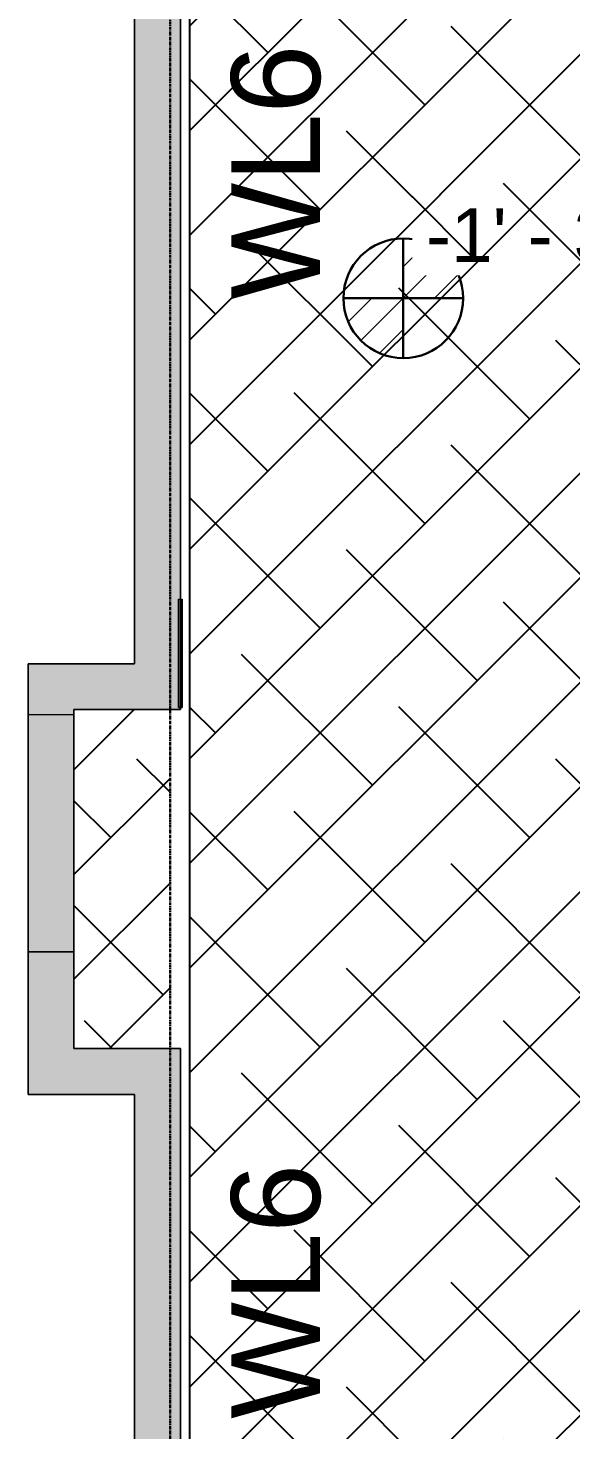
# Model space of a CAD drawing. Header units: inches. Extents: x -4126 to -1814, y 9773 to 12338.
# Drawn here: x -3505.3 to -3413.6, y 10586.1 to 10822.9 of the extents above; entities that cross this region are included whole.
import ezdxf

# ---------------------------------------------------------------- set-up
doc = ezdxf.new("R2010")
doc.units = ezdxf.units.IN
doc.header["$MEASUREMENT"] = 0
doc.linetypes.add('Grid Line 1_2_', pattern=[0.875, 0.5, -0.125, 0.125, -0.125])
for name, color, linetype, lineweight in [('G-ANNO-DIMS', 111, 'Continuous', 9), ('I-WALL', 2, 'Continuous', 13), ('S-GRID', 1, 'Continuous', 9)]:
    doc.layers.add(name, color=color, linetype=linetype, lineweight=lineweight)
doc.layers.add('LOAD_HATCH', color=8, linetype='Continuous')
doc.layers.add('loads', color=1, linetype='Continuous')
doc.styles.add('Arial', font='Arial.ttf', dxfattribs={"height": 18})
doc.styles.add('Arial_2', font='arial.ttf', dxfattribs={"height": 9.070866})
pattern_1 = [(45, (35.854, -112.263), (-0.027577164, 0.027577164), [])]

# ---------------------------------------------------------------- blocks, each defined once
blk = doc.blocks.new('CTR - 1st Phase - Common Walls_rvt-1-FRAMING PLAN - 1ST FLOOR')
at = {"layer": 'I-WALL', "lineweight": 5, "transparency": 33554585}
h = blk.add_hatch(color=8, dxfattribs=at)
h.paths.add_polyline_path([(-3487.3, 10715.54), (-3479.92, 10715.54), (-3479.92, 10726.41), (-3479.55, 10726.41), (-3479.55, 10831.19), (-3487.3, 10831.19), (-3487.3, 10727.83)], flags=0)
h.paths.add_polyline_path([(-3486.99, 10847.19), (-3479.55, 10847.19), (-3479.55, 10949.97), (-3479.92, 10949.97), (-3479.92, 10960.84), (-3487.3, 10960.84), (-3487.3, 10847.19)], flags=0)
h = blk.add_hatch(color=8, dxfattribs=at)
h.paths.add_polyline_path([(-3479.55, 10715.54), (-3479.55, 10726.41), (-3479.92, 10726.41), (-3479.92, 10715.54)], flags=0)
h.paths.add_polyline_path([(-3479.55, 10949.97), (-3479.55, 10960.84), (-3479.92, 10960.84), (-3479.92, 10949.97)], flags=0)
for color, points in [(31, [(-3479.3, 10708.16), (-3479.3, 10726.41), (-3479.55, 10726.41), (-3479.55, 10708.16)]), (8, [(-3505.3, 10707.79), (-3495.32, 10707.79), (-3495.32, 10715.54), (-3505.3, 10715.54)]), (8, [(-3491.32, 10707.79), (-3491.32, 10715.54), (-3495.32, 10715.54), (-3495.32, 10707.79), (-3494.54, 10707.79)]), (8, [(-3479.92, 10707.79), (-3479.55, 10707.79), (-3479.55, 10708.16), (-3479.92, 10708.16), (-3479.92, 10715.54), (-3491.32, 10715.54), (-3491.32, 10707.79), (-3487.3, 10707.79)]), (31, [(-3479.55, 10708.16), (-3479.55, 10715.54), (-3479.92, 10715.54), (-3479.92, 10708.16)]), (8, [(-3497.55, 10679.95), (-3497.55, 10680.78), (-3505.3, 10680.78), (-3505.3, 10679.95)]), (8, [(-3497.55, 10642.81), (-3495.32, 10642.81), (-3495.32, 10650.56), (-3505.3, 10650.56), (-3505.3, 10642.81)]), (8, [(-3491.32, 10642.81), (-3491.32, 10650.56), (-3495.32, 10650.56), (-3495.32, 10642.81), (-3494.54, 10642.81)]), (8, [(-3479.55, 10642.81), (-3479.55, 10650.56), (-3491.32, 10650.56), (-3491.32, 10642.81), (-3487.3, 10642.81)])]:
    blk.add_hatch(color=color, dxfattribs=at).paths.add_polyline_path(points, flags=0)
h = blk.add_hatch(color=8, dxfattribs=at)
h.paths.add_polyline_path([(-3497.55, 10650.56), (-3497.55, 10666.89), (-3505.3, 10666.89), (-3505.3, 10650.56)], flags=0)
h.paths.add_polyline_path([(-3498.74, 10706.89), (-3497.55, 10706.89), (-3497.55, 10707.79), (-3505.3, 10707.79), (-3505.3, 10706.89)], flags=0)
h = blk.add_hatch(color=8, dxfattribs=at)
h.paths.add_polyline_path([(-3505.3, 10666.89), (-3497.55, 10666.89), (-3497.55, 10679.13), (-3505.3, 10679.13)], flags=0)
h.paths.add_polyline_path([(-3497.55, 10679.52), (-3497.55, 10679.95), (-3505.3, 10679.95), (-3505.3, 10679.52)], flags=0)
h.paths.add_polyline_path([(-3505.3, 10680.78), (-3497.55, 10680.78), (-3497.55, 10681.21), (-3505.3, 10681.21)], flags=0)
h.paths.add_polyline_path([(-3505.3, 10681.61), (-3497.55, 10681.61), (-3497.55, 10706.89), (-3505.3, 10706.89)], flags=0)
h = blk.add_hatch(color=8, dxfattribs=at)
h.paths.add_polyline_path([(-3505.3, 10679.13), (-3497.55, 10679.13), (-3497.55, 10679.52), (-3505.3, 10679.52)], flags=0)
h.paths.add_polyline_path([(-3505.3, 10681.21), (-3497.55, 10681.21), (-3497.55, 10681.61), (-3505.3, 10681.61)], flags=0)
h = blk.add_hatch(color=8, dxfattribs=at)
h.paths.add_polyline_path([(-3479.55, 10418.16), (-3479.55, 10459.19), (-3487.3, 10459.19), (-3487.3, 10418.16)], flags=0)
h.paths.add_polyline_path([(-3479.55, 10475.19), (-3479.55, 10642.81), (-3487.3, 10642.81), (-3487.3, 10475.19), (-3483.01, 10475.19)], flags=0)
at = {"layer": 'I-WALL', "color": 253}
for p, q in [((-3487.3, 10715.54), (-3487.3, 10831.19)), ((-3479.55, 10831.19), (-3479.55, 10726.41)), ((-3505.3, 10715.54), (-3495.32, 10715.54)), ((-3505.3, 10715.54), (-3505.3, 10707.79)), ((-3495.32, 10715.54), (-3491.32, 10715.54)), ((-3491.32, 10715.54), (-3487.3, 10715.54)), ((-3505.3, 10681.61), (-3505.3, 10707.79)), ((-3495.32, 10707.79), (-3497.55, 10707.79)), ((-3497.55, 10707.79), (-3497.55, 10681.61)), ((-3491.32, 10707.79), (-3495.32, 10707.79)), ((-3479.55, 10707.79), (-3491.32, 10707.79)), ((-3479.55, 10707.79), (-3479.55, 10708.16)), ((-3497.55, 10706.89), (-3505.3, 10706.89)), ((-3505.3, 10681.21), (-3505.3, 10681.61)), ((-3497.55, 10681.61), (-3497.55, 10681.21)), ((-3505.3, 10680.78), (-3505.3, 10681.21)), ((-3505.3, 10680.41), (-3505.3, 10680.78)), ((-3505.3, 10679.95), (-3505.3, 10680.33)), ((-3505.3, 10679.52), (-3505.3, 10679.95)), ((-3505.3, 10679.13), (-3505.3, 10679.52)), ((-3497.55, 10681.21), (-3497.55, 10680.78)), ((-3497.55, 10680.78), (-3497.55, 10680.41)), ((-3497.55, 10680.33), (-3497.55, 10679.95)), ((-3497.55, 10679.95), (-3497.55, 10679.52)), ((-3497.55, 10679.52), (-3497.55, 10679.13)), ((-3505.3, 10650.56), (-3505.3, 10679.13)), ((-3497.55, 10679.13), (-3497.55, 10650.56)), ((-3497.55, 10666.89), (-3505.3, 10666.89)), ((-3505.3, 10650.56), (-3505.3, 10642.81)), ((-3497.55, 10650.56), (-3495.32, 10650.56)), ((-3495.32, 10650.56), (-3491.32, 10650.56)), ((-3491.32, 10650.56), (-3479.55, 10650.56)), ((-3479.55, 10642.81), (-3479.55, 10650.56)), ((-3495.32, 10642.81), (-3505.3, 10642.81)), ((-3491.32, 10642.81), (-3495.32, 10642.81)), ((-3487.3, 10642.81), (-3491.32, 10642.81)), ((-3487.3, 10554.44), (-3487.3, 10642.81)), ((-3479.55, 10642.81), (-3479.55, 10475.19))]:
    blk.add_line(p, q, dxfattribs=at)
at = {"layer": 'I-WALL', "color": 9}
for p, q in [((-3487.3, 10831.19), (-3487.3, 10715.54)), ((-3479.55, 10715.54), (-3479.55, 10831.19)), ((-3479.92, 10726.41), (-3479.92, 10708.16)), ((-3479.92, 10726.41), (-3479.3, 10726.41)), ((-3479.55, 10726.41), (-3479.3, 10726.41)), ((-3479.3, 10708.16), (-3479.3, 10726.41)), ((-3479.3, 10726.41), (-3479.3, 10708.16)), ((-3495.32, 10715.54), (-3505.3, 10715.54)), ((-3505.3, 10707.79), (-3505.3, 10715.54)), ((-3491.32, 10715.54), (-3495.32, 10715.54)), ((-3487.3, 10715.54), (-3491.32, 10715.54)), ((-3479.55, 10715.54), (-3479.55, 10707.79)), ((-3505.3, 10707.79), (-3505.3, 10706.89)), ((-3497.55, 10707.79), (-3495.32, 10707.79)), ((-3497.55, 10706.89), (-3497.55, 10707.79)), ((-3495.32, 10707.79), (-3491.32, 10707.79)), ((-3491.32, 10707.79), (-3479.55, 10707.79)), ((-3479.3, 10708.16), (-3479.92, 10708.16)), ((-3479.55, 10708.16), (-3479.3, 10708.16)), ((-3505.3, 10706.89), (-3505.3, 10681.61)), ((-3497.55, 10706.89), (-3505.3, 10706.89)), ((-3497.55, 10681.61), (-3497.55, 10706.89)), ((-3505.3, 10681.61), (-3505.3, 10681.21)), ((-3497.55, 10681.21), (-3497.55, 10681.61)), ((-3505.3, 10681.21), (-3505.3, 10680.41)), ((-3505.3, 10680.33), (-3505.3, 10679.52)), ((-3505.3, 10679.52), (-3505.3, 10679.13)), ((-3497.55, 10680.41), (-3497.55, 10681.21)), ((-3497.55, 10679.52), (-3497.55, 10680.33)), ((-3497.55, 10679.13), (-3497.55, 10679.52)), ((-3505.3, 10679.13), (-3505.3, 10666.89)), ((-3497.55, 10666.89), (-3497.55, 10679.13)), ((-3505.3, 10666.89), (-3505.3, 10650.56)), ((-3505.3, 10666.89), (-3497.55, 10666.89)), ((-3497.55, 10650.56), (-3497.55, 10666.89)), ((-3505.3, 10642.81), (-3505.3, 10650.56)), ((-3495.32, 10650.56), (-3497.55, 10650.56)), ((-3491.32, 10650.56), (-3495.32, 10650.56)), ((-3479.55, 10650.56), (-3491.32, 10650.56)), ((-3479.55, 10650.56), (-3479.55, 10642.81)), ((-3505.3, 10642.81), (-3495.32, 10642.81)), ((-3495.32, 10642.81), (-3491.32, 10642.81)), ((-3491.32, 10642.81), (-3487.3, 10642.81)), ((-3487.3, 10642.81), (-3487.3, 10554.44)), ((-3479.55, 10475.19), (-3479.55, 10642.81))]:
    blk.add_line(p, q, dxfattribs=at)
at = {"layer": 'I-WALL', "color": 21}
for p, q in [((-3479.92, 10708.16), (-3479.92, 10726.41)), ((-3479.92, 10726.41), (-3479.55, 10726.41)), ((-3479.55, 10726.41), (-3479.55, 10715.54)), ((-3479.55, 10708.16), (-3479.55, 10715.54)), ((-3479.92, 10708.16), (-3479.55, 10708.16))]:
    blk.add_line(p, q, dxfattribs=at)
blk = doc.blocks.new('Spot Elevations - Símbolo de cota horizontal-V268-FRAMING PLAN - 1ST FLOOR')
at = {"layer": 'G-ANNO-DIMS'}
h = blk.add_hatch(dxfattribs=at)
h.set_pattern_fill('FP_73', color=256, style=0, pattern_type=2)
h.set_pattern_definition(pattern_1)
edge = h.paths.add_edge_path(flags=0)
edge.add_arc((0, 0), 0.1053, 0, 90, ccw=False)
edge.add_line((0.1053, 0), (0, 0))
edge.add_line((0, 0), (0, 0.1053))
h = blk.add_hatch(dxfattribs=at)
h.set_pattern_fill('FP_73', color=256, style=0, pattern_type=2)
h.set_pattern_definition(pattern_1)
edge = h.paths.add_edge_path(flags=0)
edge.add_arc((0, 0), 0.1053, 0, 90, ccw=False)
edge.add_line((0.1053, 0), (0, 0))
edge.add_line((0, 0), (0, 0.1053))
h = blk.add_hatch(dxfattribs=at)
h.set_pattern_fill('FP_73', color=256, style=0, pattern_type=2)
h.set_pattern_definition(pattern_1)
edge = h.paths.add_edge_path(flags=0)
edge.add_arc((0, 0), 0.1053, 180, 270, ccw=False)
edge.add_line((-0.1053, 0), (0, 0))
edge.add_line((0, 0), (0, -0.1053))
h = blk.add_hatch(dxfattribs=at)
h.set_pattern_fill('FP_73', color=256, style=0, pattern_type=2)
h.set_pattern_definition(pattern_1)
edge = h.paths.add_edge_path(flags=0)
edge.add_arc((0, 0), 0.1053, 180, 270, ccw=False)
edge.add_line((-0.1053, 0), (0, 0))
edge.add_line((0, 0), (0, -0.1053))
at = {"layer": 'G-ANNO-DIMS', "lineweight": 30}
for p, q in [((0, 0.1053), (0, 0)), ((0, 0), (-0.1053, 0)), ((0, 0), (0.1053, 0)), ((0, -0.1053), (0, 0))]:
    blk.add_line(p, q, dxfattribs=at)
blk.add_circle((0, 0), 0.1053, dxfattribs=at)
for start, end in [(360, 90), (180, 270)]:
    blk.add_arc((0, 0), 0.1053, start, end, dxfattribs=at)

msp = doc.modelspace()

# ---------------------------------------------------------------- hatches: boundary and pattern name
at = {"layer": 'LOAD_HATCH'}
h = msp.add_hatch(dxfattribs=at)
h.set_pattern_fill('ANSI38', color=256, scale=100, style=0)
h.paths.add_polyline_path([(-3497.549, 10650.564), (-3497.549, 10679.127), (-3497.549, 10679.521), (-3497.549, 10680.408), (-3497.549, 10681.213), (-3497.549, 10681.607), (-3497.549, 10707.789), (-3495.324, 10707.789), (-3491.324, 10707.789), (-3481.324, 10707.789), (-3481.324, 10650.564), (-3491.324, 10650.564), (-3495.324, 10650.564)])

# ---------------------------------------------------------------- linework, layer by layer
at = {"layer": 'S-GRID', "linetype": 'Grid Line 1_2_', "lineweight": 30}
msp.add_line((-3481.324, 9772.61), (-3481.324, 12288.555), dxfattribs=at)

# ---------------------------------------------------------------- block references
at = {"lineweight": 5}
msp.add_blockref('CTR - 1st Phase - Common Walls_rvt-1-FRAMING PLAN - 1ST FLOOR', (0, 0), dxfattribs=at)
at = {"layer": 'G-ANNO-DIMS', "lineweight": 30, "xscale": 95.99999999999994, "yscale": 95.99999999999994, "zscale": 95.99999999999994}
msp.add_blockref('Spot Elevations - Símbolo de cota horizontal-V268-FRAMING PLAN - 1ST FLOOR', (-3441.936, 10777.253), dxfattribs=at)

# ---------------------------------------------------------------- texts
at = {"layer": 'loads', "char_height": 15, "width": 29.92125, "attachment_point": 1, "rotation": 90, "style": 'Arial'}
for insert in [(-3471, 10777), (-3471, 10588)]:
    msp.add_mtext('WL6', dxfattribs=dict(at, insert=insert))

# ---------------------------------------------------------------- next in the draw order: texts
at = {"layer": 'G-ANNO-DIMS', "insert": (-3438.127, 10792.457), "char_height": 9.07087, "width": 62.85656, "attachment_point": 1, "line_spacing_factor": 0.941778, "style": 'Arial_2', "bg_fill": 3, "box_fill_scale": 1.25, "bg_fill_color": 256, "bg_fill_true_color": 13158600, "bg_fill_transparency": 0}
msp.add_mtext('-1\' - 3" -B', dxfattribs=at)

# ---------------------------------------------------------------- next in the draw order: hatches: boundary and pattern name
at = {"layer": 'LOAD_HATCH'}
h = msp.add_hatch(dxfattribs=at)
h.set_pattern_fill('ANSI38', color=256, scale=100, style=0)
h.paths.add_polyline_path([(-3481.324, 10382.789), (-3418.524, 10381), (-3072.924, 10381), (-2509.521, 10381.514), (-2503.7, 10449.439), (-3408.924, 10449.439), (-3401.049, 11277.289), (-3371.874, 11277.289), (-3371.874, 11473.789), (-3140.124, 11473.539), (-3139.124, 11648.339), (-2778.924, 11649.339), (-2778.924, 11628.389), (-2718.724, 11628.389), (-2650.524, 11628.389), (-2650.524, 11649.339), (-2509.521, 11650), (-2509.521, 11717.264), (-3140.124, 11718), (-3140.124, 11838.614), (-3460.024, 11838.614), (-3460.024, 11787.364), (-3199.999, 11783.364), (-3199.999, 11535.189), (-3481.324, 11530.989), (-3477.974, 11244.389), (-3477.974, 10410)])

# ---------------------------------------------------------------- next in the draw order: linework, layer by layer
msp.add_lwpolyline([(-3401.049, 11277.289), (-3408.924, 10449.439), (-2503.7, 10449.439), (-2509.521, 10381.514), (-3072.924, 10381), (-3418.524, 10381), (-3481.324, 10382.789), (-3477.974, 10410), (-3477.974, 11244.389)], dxfattribs=at)

doc.saveas('drawing.dxf')
